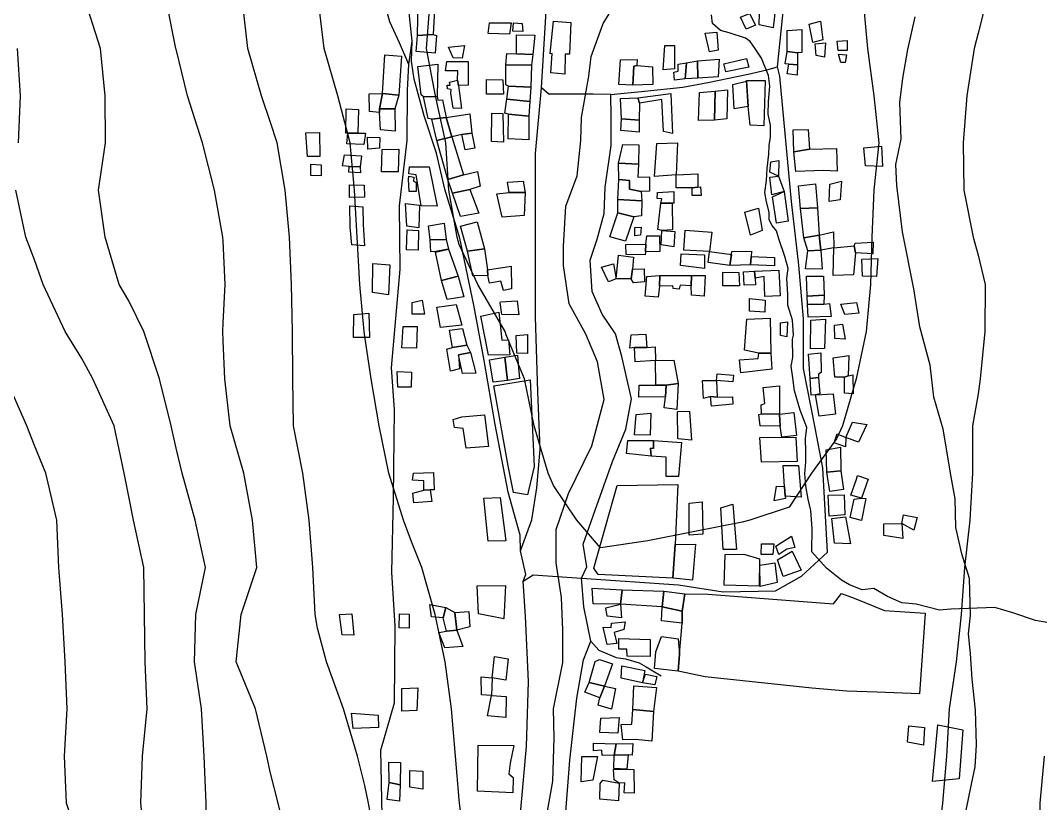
# Model space of a CAD drawing. Header units: metres. Extents: x 424700 to 426700, y 8434700 to 8436900.
# Drawn here: x 425234 to 425666.5, y 8435259.9 to 8435591.9 of the extents above; entities that cross this region are included whole.
import ezdxf

# ---------------------------------------------------------------- set-up
doc = ezdxf.new("R2010")
doc.units = ezdxf.units.M
for name, color, linetype in [('CATASTRO_BASE', 9, 'Continuous'), ('CAUCE_BASE', 5, 'Continuous'), ('CURVAS_100M', 32, 'Continuous'), ('CURVAS_20M', 8, 'Continuous')]:
    doc.layers.add(name, color=color, linetype=linetype)

msp = doc.modelspace()

# ---------------------------------------------------------------- linework, layer by layer
at = {"layer": 'CATASTRO_BASE'}
for points in [[(425398.68, 8435573.24), (425394.66, 8435582.37), (425390.59, 8435591.34), (425385.76, 8435608.81), (425384, 8435626.67), (425381.17, 8435642.54), (425379.71, 8435660.17), (425377.26, 8435672.97), (425376.11, 8435691.06), (425374.04, 8435707.31), (425371.51, 8435726.24), (425371.05, 8435751.45), (425370.66, 8435788.63), (425369.9, 8435799.82), (425369.29, 8435811.32), (425372.2, 8435823.27), (425375.42, 8435834.46), (425378.02, 8435845.19), (425383.39, 8435864.51)], [(425446.04, 8435366.98), (425450.88, 8435380.12), (425452.95, 8435393.76), (425454.4, 8435410.01), (425453.33, 8435434.46), (425452.41, 8435466.19), (425452.41, 8435535.48), (425454.86, 8435563.38), (425457.62, 8435607.53), (425463.14, 8435672.68), (425464.67, 8435691.08), (425468.81, 8435724.49), (425471.26, 8435749.48), (425468.96, 8435774.93), (425444.32, 8435774.39), (425426.85, 8435773.78), (425420.1, 8435774.01), (425418.03, 8435776.54), (425417.41, 8435778.16)], [(425387.38, 8435254.72), (425386.74, 8435282.47), (425392.66, 8435302.63), (425392.84, 8435335.12), (425391.47, 8435357.95), (425392.12, 8435389.7), (425392.57, 8435427.02), (425391.4, 8435444.65), (425395.01, 8435486.43), (425394.75, 8435513.35), (425398.03, 8435541.03), (425398.15, 8435562.38), (425398.68, 8435573.24), (425400.14, 8435583.17), (425397.74, 8435606.1)], [(425402.64, 8435600.29), (425409.64, 8435600.21), (425409.6, 8435596.61), (425409.02, 8435585.97), (425402.4, 8435585.53), (425402.64, 8435600.29)], [(425547.24, 8435590.06), (425547.47, 8435600.1), (425554.44, 8435599.94), (425553.14, 8435588.83), (425547.24, 8435590.06)], [(425447.2, 8435354.17), (425451.46, 8435356.92), (425471.94, 8435355.45), (425513.08, 8435352.6), (425531.96, 8435349.69), (425554.19, 8435350.13), (425565.2, 8435356.28), (425576.19, 8435366.53), (425574.22, 8435402.17), (425570.99, 8435419.24), (425566.06, 8435444.29), (425566, 8435465.45), (425564.06, 8435488.09), (425560.99, 8435515.19), (425555.98, 8435568.27), (425554.94, 8435572.26), (425557.67, 8435598.35)], [(425442.11, 8435590.92), (425441.29, 8435586.04), (425432.25, 8435586.43), (425432.86, 8435590.89), (425442.11, 8435590.92)], [(425446.74, 8435590.58), (425447.03, 8435587.17), (425442.82, 8435587.3), (425443.02, 8435590.92), (425446.74, 8435590.58)], [(425458.65, 8435577.81), (425458.68, 8435579.31), (425460.05, 8435591.56), (425467.4, 8435590.99), (425466.74, 8435577.66), (425465.03, 8435577.55), (425464.84, 8435569.09), (425458.95, 8435569.66), (425459.42, 8435577.88), (425458.65, 8435577.81)], [(425543.17, 8435594.78), (425545.7, 8435589.95), (425541.72, 8435588.26), (425539.26, 8435593.32), (425543.17, 8435594.78)], [(425573.26, 8435591.53), (425574.27, 8435583.74), (425569.93, 8435582.61), (425568.43, 8435590.26), (425573.26, 8435591.53)], [(425634.94, 8435257.01), (425637.24, 8435268.04), (425638.78, 8435275.4), (425639.39, 8435284.75), (425638.93, 8435299.47), (425637.55, 8435312.65), (425636.78, 8435323.54), (425636.02, 8435331.81), (425636.78, 8435339.63), (425636.32, 8435355.27), (425633.1, 8435365.69), (425630.65, 8435376.88), (425630.34, 8435389.14), (425628.66, 8435398.34), (425625.29, 8435418.58), (425621.3, 8435432.22), (425619.77, 8435445.71), (425615.32, 8435461.96), (425612.72, 8435478.06), (425607.96, 8435502.28), (425605.51, 8435521.9), (425605.2, 8435530.79), (425607.35, 8435541.52), (425606.89, 8435557.15), (425608.12, 8435567.43), (425610.26, 8435579.54), (425613.33, 8435593.49)], [(425529.3, 8435586.91), (425529.76, 8435579.32), (425526.16, 8435578.64), (425524.32, 8435586.53), (425529.3, 8435586.91)], [(425565.26, 8435588), (425565.29, 8435578.32), (425563.42, 8435578.18), (425559.05, 8435578.72), (425559.1, 8435587.63), (425565.26, 8435588)], [(425445.45, 8435249.46), (425448.53, 8435284.09), (425449.38, 8435311.67), (425448.18, 8435339.32), (425447.2, 8435354.17), (425448.31, 8435356.96), (425446.04, 8435366.98), (425445.83, 8435373.66), (425440.74, 8435391.84), (425435.23, 8435420.6), (425430.67, 8435447.69), (425426.3, 8435471.26), (425420.24, 8435499.64), (425414.01, 8435520.42), (425410.42, 8435535.63), (425405.14, 8435551.4), (425400.99, 8435566.98), (425399.8, 8435574.7), (425400.14, 8435583.17)], [(425409.02, 8435585.97), (425410.39, 8435585.56), (425409.78, 8435578.04), (425401.72, 8435578.71), (425402.4, 8435585.53), (425409.02, 8435585.97)], [(425444.37, 8435585.81), (425452.15, 8435585.66), (425451.22, 8435577.4), (425444.36, 8435577.8), (425444.37, 8435585.81)], [(425575.32, 8435582.42), (425574.85, 8435576.36), (425571.34, 8435577.04), (425570.98, 8435581.99), (425575.32, 8435582.42)], [(425584.57, 8435583.35), (425584.58, 8435579.17), (425580.73, 8435579.23), (425580.29, 8435583.13), (425584.57, 8435583.35)], [(425422.24, 8435581.35), (425421.35, 8435575.91), (425417.49, 8435576.04), (425415.45, 8435580.63), (425422.24, 8435581.35)], [(425439.75, 8435573.12), (425440.22, 8435577.86), (425444.36, 8435577.8), (425451.22, 8435577.4), (425450.75, 8435572.95), (425439.75, 8435573.12)], [(425506.54, 8435570.97), (425507.15, 8435581.24), (425511.29, 8435581.24), (425511.29, 8435571.35), (425506.54, 8435570.97)], [(425563.42, 8435578.18), (425563.48, 8435573.1), (425559.73, 8435573.35), (425558.23, 8435573.48), (425559.05, 8435578.72), (425563.42, 8435578.18)], [(425388.5, 8435577.33), (425395.51, 8435576.7), (425394.44, 8435560.18), (425387.48, 8435560.95), (425388.5, 8435577.33)], [(425423.8, 8435574.53), (425423.83, 8435564.43), (425419.7, 8435564.35), (425419.27, 8435566.65), (425419.47, 8435570.48), (425414.29, 8435570.6), (425414.76, 8435574.43), (425423.8, 8435574.53)], [(425487.76, 8435564.69), (425488.38, 8435575.19), (425495.5, 8435575.34), (425495.35, 8435572.81), (425494.05, 8435572.5), (425493.66, 8435564.46), (425487.76, 8435564.69)], [(425516.35, 8435573.88), (425515.81, 8435567.14), (425511.37, 8435566.6), (425511.06, 8435569.97), (425512.9, 8435570.36), (425512.83, 8435573.42), (425516.35, 8435573.88)], [(425516.35, 8435573.88), (425521.03, 8435574.73), (425521.26, 8435567.44), (425515.81, 8435567.14), (425516.35, 8435573.88)], [(425521.03, 8435574.73), (425530.22, 8435575.42), (425529.84, 8435567.98), (425521.26, 8435567.44), (425521.03, 8435574.73)], [(425541.8, 8435575.72), (425542.79, 8435572.04), (425533.14, 8435570.05), (425532.22, 8435573.58), (425541.8, 8435575.72)], [(425584.23, 8435577.36), (425583.68, 8435574.09), (425581.86, 8435574.08), (425580.87, 8435577.63), (425584.23, 8435577.36)], [(425403.84, 8435560.37), (425402.48, 8435572.34), (425411.02, 8435573.34), (425410.71, 8435559.7), (425404.89, 8435559.54), (425403.84, 8435560.37)], [(425440.97, 8435564.01), (425439.77, 8435564.63), (425439.75, 8435573.12), (425450.75, 8435572.95), (425450.42, 8435563.55), (425440.97, 8435564.01)], [(425484.26, 8435560.51), (425498.59, 8435561.98), (425514.84, 8435563.67), (425525.49, 8435565.59), (425542.51, 8435569.11), (425550.4, 8435571.03), (425554.94, 8435572.26)], [(425493.66, 8435564.46), (425494.05, 8435572.5), (425495.35, 8435572.81), (425502.02, 8435572.2), (425502.17, 8435564.76), (425493.66, 8435564.46)], [(425563.38, 8435568.66), (425559.11, 8435569.24), (425559.73, 8435573.35), (425563.48, 8435573.1), (425563.38, 8435568.66)], [(425419.7, 8435564.35), (425420.99, 8435554.54), (425417.48, 8435554.74), (425416.49, 8435561.07), (425416.62, 8435562.67), (425415.01, 8435562.95), (425415, 8435564.41), (425416.27, 8435564.41), (425415.98, 8435565.8), (425419.27, 8435566.65), (425419.7, 8435564.35)], [(425431.66, 8435560.71), (425431.64, 8435566.9), (425438.58, 8435566.78), (425438.8, 8435560.59), (425431.66, 8435560.71)], [(425542.53, 8435555.42), (425536.65, 8435554.43), (425536.06, 8435564.73), (425541.89, 8435566.12), (425542.53, 8435555.42)], [(425542.53, 8435555.42), (425541.87, 8435566.42), (425549.72, 8435566.44), (425549.21, 8435547.23), (425543.33, 8435547.56), (425542.53, 8435555.42)], [(425541.89, 8435566.12), (425541.87, 8435566.42), (425542.57, 8435566.28), (425541.89, 8435566.12)], [(425381.99, 8435553.23), (425381.83, 8435560.84), (425387.48, 8435560.95), (425386.23, 8435554.44), (425386.24, 8435552.82), (425381.99, 8435553.23)], [(425386.23, 8435554.44), (425387.48, 8435560.95), (425394.44, 8435560.18), (425392.68, 8435554.46), (425386.23, 8435554.44)], [(425440.21, 8435558.57), (425440.97, 8435564.01), (425450.42, 8435563.55), (425449.95, 8435557.49), (425440.21, 8435558.57)], [(425471.94, 8435355.45), (425474.1, 8435360.31), (425472.61, 8435369.81), (425477.66, 8435384.22), (425485.02, 8435404.92), (425490.69, 8435418.56), (425493.15, 8435431.43), (425489.01, 8435449.37), (425486.25, 8435459.03), (425480.58, 8435467.31), (425476.44, 8435476.96), (425475.52, 8435490.3), (425478.58, 8435499.19), (425481.5, 8435510.07), (425481.96, 8435521.26), (425484.41, 8435538.89), (425484.41, 8435551), (425484.26, 8435560.51), (425476.9, 8435560.66), (425466.63, 8435560.66), (425458.04, 8435560.66), (425454.86, 8435563.38)], [(425505.95, 8435558.45), (425496.43, 8435556.82), (425495.72, 8435559.04), (425509.73, 8435560.96), (425510.48, 8435543.98), (425506.69, 8435544.87), (425505.95, 8435558.45)], [(425528.5, 8435561.92), (425528.26, 8435549.67), (425521.46, 8435549.44), (425521.85, 8435561.35), (425528.5, 8435561.92)], [(425528.5, 8435561.92), (425533.76, 8435562.43), (425533.51, 8435550.17), (425528.26, 8435549.67), (425528.5, 8435561.92)], [(425406.88, 8435550.29), (425404.89, 8435559.54), (425410.71, 8435559.7), (425410.99, 8435558.17), (425412.96, 8435558.24), (425414.45, 8435550.8), (425408.43, 8435550.08), (425406.88, 8435550.29)], [(425439.39, 8435552.58), (425440.21, 8435558.57), (425449.95, 8435557.49), (425449.62, 8435551.29), (425440.93, 8435552.1), (425439.39, 8435552.58)], [(425495.72, 8435559.04), (425496.43, 8435556.82), (425496.38, 8435549.65), (425488.81, 8435550.18), (425488.37, 8435558.88), (425495.72, 8435559.04)], [(425372.02, 8435544.1), (425372.13, 8435554.4), (425377.27, 8435554.19), (425377.06, 8435544.16), (425372.02, 8435544.1)], [(425386.24, 8435552.82), (425386.23, 8435554.44), (425392.68, 8435554.46), (425392.89, 8435545), (425386.63, 8435545.58), (425386.24, 8435552.82)], [(425416.85, 8435542.62), (425414.45, 8435550.8), (425424.6, 8435552.25), (425425.43, 8435544.18), (425421.09, 8435543.54), (425416.85, 8435542.62)], [(425438.86, 8435540.26), (425433.68, 8435540.59), (425433.92, 8435552.64), (425438.55, 8435552.44), (425438.86, 8435540.26)], [(425440.93, 8435552.1), (425449.62, 8435551.29), (425449.58, 8435541.34), (425440.75, 8435541.73), (425440.93, 8435552.1)], [(425414.45, 8435550.8), (425416.85, 8435542.62), (425410.55, 8435541.07), (425408.43, 8435550.08), (425414.45, 8435550.8)], [(425488.81, 8435550.18), (425496.38, 8435549.65), (425496.33, 8435544.49), (425488.55, 8435545.31), (425488.81, 8435550.18)], [(425360.76, 8435544.39), (425360.98, 8435534.23), (425355.75, 8435534.26), (425355.02, 8435544.28), (425360.76, 8435544.39)], [(425372.86, 8435544.05), (425377.06, 8435544.16), (425380.33, 8435544.08), (425379.55, 8435539.34), (425372.45, 8435539.55), (425372.86, 8435544.05)], [(425425.43, 8435544.18), (425426.64, 8435537.71), (425422.58, 8435537), (425421.09, 8435543.54), (425425.43, 8435544.18)], [(425567.98, 8435545.68), (425568.49, 8435537.33), (425561.84, 8435536.19), (425561.6, 8435545.52), (425567.98, 8435545.68)], [(425386.32, 8435542.33), (425386.28, 8435537.74), (425381.24, 8435537.26), (425381.09, 8435542.36), (425386.32, 8435542.33)], [(425410.55, 8435541.07), (425416.85, 8435542.62), (425421.82, 8435526.43), (425415.22, 8435524.52), (425410.55, 8435541.07)], [(425489.48, 8435539.25), (425496.13, 8435539.13), (425496.1, 8435530.99), (425487.63, 8435531.38), (425489.48, 8435539.25)], [(425502.85, 8435525.72), (425503.78, 8435539.78), (425512.61, 8435539.95), (425511.99, 8435526.47), (425502.85, 8435525.72)], [(425373.32, 8435529.99), (425370.61, 8435530.31), (425371.44, 8435534.95), (425378.59, 8435534.56), (425378.04, 8435529.87), (425373.32, 8435529.99)], [(425394.37, 8435537.39), (425394.16, 8435527.69), (425387.11, 8435527.76), (425387.41, 8435537.14), (425394.37, 8435537.39)], [(425568.49, 8435537.33), (425580.05, 8435537.64), (425580.29, 8435528.03), (425574.33, 8435528.22), (425562.78, 8435527.91), (425561.84, 8435536.19), (425568.49, 8435537.33)], [(425599.04, 8435538.6), (425599.55, 8435530.04), (425592.26, 8435530.3), (425591.54, 8435537.95), (425599.04, 8435538.6)], [(425361.5, 8435530.65), (425361.56, 8435525.97), (425357.17, 8435526.23), (425357.07, 8435530.97), (425361.5, 8435530.65)], [(425496.1, 8435530.99), (425495.84, 8435525.49), (425500.74, 8435525.57), (425500.76, 8435519.58), (425497.12, 8435519.36), (425492.21, 8435520.32), (425492.17, 8435524.01), (425487.65, 8435524.49), (425487.63, 8435531.38), (425496.1, 8435530.99)], [(425551.71, 8435527.53), (425552.18, 8435531.99), (425555.55, 8435532.55), (425555.35, 8435525.94), (425551.71, 8435527.53)], [(425378.04, 8435529.87), (425378.19, 8435527.32), (425373.19, 8435527.53), (425373.32, 8435529.99), (425378.04, 8435529.87)], [(425407.23, 8435529.77), (425410.74, 8435513.12), (425403.87, 8435513.33), (425401.82, 8435526.5), (425398.65, 8435526.87), (425398.96, 8435529.84), (425407.23, 8435529.77)], [(425417.2, 8435518.74), (425415.22, 8435524.52), (425421.82, 8435526.43), (425427.75, 8435527.83), (425428.89, 8435521.63), (425424.48, 8435520.16), (425417.2, 8435518.74)], [(425521.27, 8435526.81), (425521.14, 8435521.18), (425518.8, 8435520.92), (425511.97, 8435520.9), (425511.99, 8435526.47), (425521.27, 8435526.81)], [(425557.86, 8435519.4), (425552.58, 8435518), (425551.71, 8435525.51), (425555.35, 8435525.94), (425557.86, 8435519.4)], [(425379.74, 8435522.08), (425379.95, 8435516.97), (425373.5, 8435516.77), (425373.58, 8435522.2), (425379.74, 8435522.08)], [(425398.74, 8435525.84), (425400.75, 8435525.48), (425400.71, 8435523.81), (425401.83, 8435523.25), (425401.84, 8435519.36), (425398.81, 8435519.35), (425398.56, 8435524.59), (425398.74, 8435525.84)], [(425441.27, 8435518.9), (425440.55, 8435523.3), (425447.14, 8435523.74), (425448.06, 8435519), (425441.27, 8435518.9)], [(425487.65, 8435524.49), (425492.17, 8435524.01), (425492.21, 8435520.32), (425497.12, 8435519.36), (425497.48, 8435515.4), (425487.25, 8435515.92), (425487.65, 8435524.49)], [(425564.78, 8435512.11), (425563.91, 8435521.72), (425571.06, 8435522.58), (425572, 8435512.48), (425564.78, 8435512.11)], [(425582.05, 8435523.72), (425581.59, 8435515.78), (425576.89, 8435515.21), (425577.15, 8435522.45), (425582.05, 8435523.72)], [(425424.48, 8435520.16), (425428.36, 8435510.14), (425420.52, 8435508.8), (425417.2, 8435518.74), (425424.48, 8435520.16)], [(425441.27, 8435518.9), (425448.06, 8435519), (425447.6, 8435509.26), (425438.28, 8435508.53), (425435.94, 8435518.34), (425441.27, 8435518.9)], [(425505.96, 8435516.22), (425503.99, 8435516.39), (425504.13, 8435518.9), (425511.1, 8435519.41), (425511.04, 8435514.43), (425510.3, 8435514.39), (425505.47, 8435514.38), (425505.96, 8435516.22)], [(425521.14, 8435521.18), (425522.4, 8435521.39), (425522.59, 8435517.66), (425518.81, 8435517.65), (425518.8, 8435520.92), (425521.14, 8435521.18)], [(425557.86, 8435519.4), (425559.44, 8435506.74), (425554.54, 8435505.89), (425552.82, 8435517.16), (425557.86, 8435519.4)], [(425373.77, 8435504.33), (425373.65, 8435513.33), (425379.21, 8435512.93), (425379.28, 8435505.41), (425379.87, 8435496.36), (425374.54, 8435496.77), (425373.77, 8435504.33)], [(425397.28, 8435514.24), (425403.17, 8435513.6), (425402.96, 8435504), (425397.78, 8435504.63), (425397.28, 8435514.24)], [(425487.25, 8435515.92), (425497.48, 8435515.4), (425497.29, 8435509.06), (425494.07, 8435508.63), (425487.27, 8435510.35), (425487.25, 8435515.92)], [(425504.31, 8435503.3), (425505.47, 8435514.38), (425510.3, 8435514.39), (425510.41, 8435503.08), (425505.89, 8435502.89), (425504.31, 8435503.3)], [(425483.86, 8435500.18), (425487.27, 8435510.35), (425494.07, 8435508.63), (425490.6, 8435498.32), (425483.86, 8435500.18)], [(425546.95, 8435512.27), (425548.52, 8435502.81), (425543.48, 8435500.84), (425541.07, 8435510.58), (425546.95, 8435512.27)], [(425572, 8435512.48), (425572.64, 8435500.9), (425566.2, 8435499.7), (425564.78, 8435512.11), (425572, 8435512.48)], [(425413.65, 8435505.93), (425414.52, 8435498.97), (425407.79, 8435498.86), (425407.03, 8435504.89), (425413.65, 8435505.93)], [(425427.64, 8435506.48), (425430.69, 8435495.14), (425423.61, 8435494.08), (425420.57, 8435504.65), (425427.64, 8435506.48)], [(425497.25, 8435504.29), (425496.95, 8435500.91), (425494.56, 8435500.59), (425494.55, 8435504.14), (425497.25, 8435504.29)], [(425402.83, 8435502.84), (425402.67, 8435494.48), (425397.62, 8435494.65), (425397.97, 8435503.19), (425402.83, 8435502.84)], [(425499.52, 8435500.59), (425504.98, 8435500.54), (425505.07, 8435493.92), (425499.05, 8435493.84), (425499.11, 8435497.04), (425499.52, 8435500.59)], [(425511.39, 8435502.45), (425510.99, 8435495.91), (425505.66, 8435496.8), (425505.89, 8435502.89), (425511.39, 8435502.45)], [(425515.83, 8435502.94), (425527.19, 8435502.13), (425526.11, 8435494.01), (425515.3, 8435494.51), (425515.83, 8435502.94)], [(425566.2, 8435499.7), (425572.64, 8435500.9), (425573.29, 8435494.5), (425567.83, 8435494.2), (425566.2, 8435499.7)], [(425572.64, 8435500.9), (425578.66, 8435502.24), (425578.82, 8435495.56), (425573.29, 8435494.5), (425572.64, 8435500.9)], [(425414.52, 8435498.97), (425415.46, 8435494.98), (425409.95, 8435493.88), (425407.99, 8435493.75), (425407.79, 8435498.86), (425414.52, 8435498.97)], [(425499.11, 8435497.04), (425499.05, 8435493.84), (425498.84, 8435492.51), (425490.78, 8435492.63), (425490.63, 8435496.94), (425499.11, 8435497.04)], [(425587.44, 8435496.35), (425588.01, 8435493.43), (425587.19, 8435484.1), (425578.65, 8435483.72), (425578.82, 8435495.56), (425587.44, 8435496.35)], [(425587.85, 8435497.47), (425595.56, 8435497.91), (425595.43, 8435492.96), (425588.01, 8435493.43), (425587.44, 8435496.35), (425587.85, 8435497.47)], [(425409.72, 8435493.67), (425409.95, 8435493.88), (425409.98, 8435493.73), (425409.72, 8435493.67)], [(425412.51, 8435481.7), (425409.98, 8435493.73), (425415.46, 8435494.98), (425419.61, 8435483.48), (425412.51, 8435481.7)], [(425430.69, 8435495.14), (425432.02, 8435486.17), (425432.12, 8435483.8), (425425.82, 8435483.57), (425423.61, 8435494.08), (425430.69, 8435495.14)], [(425487.6, 8435492.33), (425493.9, 8435491.52), (425493.5, 8435486.43), (425492.95, 8435482.32), (425486.64, 8435482.37), (425487.6, 8435492.33)], [(425524.01, 8435486.74), (425513.85, 8435488.03), (425514.11, 8435492.91), (425524.06, 8435492.59), (425524.01, 8435486.74)], [(425525.63, 8435489.21), (425526.11, 8435494.01), (425535.45, 8435492.62), (425534.81, 8435488.05), (425525.63, 8435489.21)], [(425534.81, 8435488.05), (425535.64, 8435493.97), (425543.9, 8435494.13), (425543.77, 8435491.84), (425543.57, 8435488.22), (425534.81, 8435488.05)], [(425543.57, 8435488.22), (425543.77, 8435491.84), (425553.65, 8435491.38), (425553.73, 8435487.83), (425543.57, 8435488.22)], [(425567.83, 8435494.2), (425573.29, 8435494.5), (425573.94, 8435486.49), (425566.87, 8435486.61), (425567.83, 8435494.2)], [(425390.68, 8435488.32), (425390.06, 8435475.6), (425383.34, 8435476.51), (425383.35, 8435488.85), (425390.68, 8435488.32)], [(425432.02, 8435486.17), (425442.13, 8435487.66), (425442.16, 8435478.12), (425438.8, 8435477.41), (425437.66, 8435481.38), (425432.9, 8435480.53), (425432.12, 8435483.8), (425432.02, 8435486.17)], [(425485.5, 8435488.78), (425486.64, 8435482.37), (425483.29, 8435481.11), (425480.32, 8435487.37), (425485.5, 8435488.78)], [(425597.49, 8435490.95), (425597.02, 8435483.36), (425591.03, 8435483.45), (425590.76, 8435490.69), (425597.49, 8435490.95)], [(425412.51, 8435481.7), (425419.61, 8435483.48), (425422.06, 8435474.77), (425414.96, 8435473.54), (425412.51, 8435481.7)], [(425493.5, 8435486.43), (425498.4, 8435486.59), (425498.63, 8435481.02), (425493.94, 8435480.65), (425492.95, 8435482.32), (425493.5, 8435486.43)], [(425505.12, 8435483.82), (425504.89, 8435479.19), (425504.45, 8435474.52), (425498.91, 8435475), (425499.55, 8435483.35), (425505.12, 8435483.82)], [(425505.12, 8435483.82), (425518.47, 8435483.83), (425518.44, 8435479.4), (425513.71, 8435479.67), (425513.33, 8435477.96), (425510.81, 8435478.27), (425510.6, 8435479.38), (425504.89, 8435479.19), (425505.12, 8435483.82)], [(425518.47, 8435483.83), (425524.25, 8435483.74), (425523.89, 8435474.96), (425518.56, 8435475.4), (425518.44, 8435479.4), (425518.47, 8435483.83)], [(425538.66, 8435485.04), (425538.88, 8435479.33), (425531.81, 8435479.45), (425531.79, 8435485.23), (425538.66, 8435485.04)], [(425545.17, 8435485.55), (425545.46, 8435482.7), (425545.68, 8435479.84), (425540.91, 8435479.69), (425540.62, 8435485.33), (425545.17, 8435485.55)], [(425545.17, 8435485.55), (425555.54, 8435486.07), (425556.06, 8435475.14), (425549.55, 8435474.84), (425549.38, 8435483.4), (425545.46, 8435482.7), (425545.17, 8435485.55)], [(425567.23, 8435483.52), (425574.48, 8435483.5), (425574.77, 8435475.44), (425567.55, 8435475.03), (425567.23, 8435483.52)], [(425549.57, 8435468.23), (425543.05, 8435468.69), (425543.17, 8435474.06), (425549.76, 8435473.38), (425549.57, 8435468.23)], [(425567.55, 8435475.03), (425574.77, 8435475.44), (425574.64, 8435471.68), (425567.77, 8435471.41), (425567.55, 8435475.03)], [(425404.36, 8435473.37), (425405.36, 8435467.34), (425400.04, 8435467.32), (425400.16, 8435472.38), (425404.36, 8435473.37)], [(425418.8, 8435471.42), (425421.16, 8435462.7), (425412.1, 8435461.74), (425410.49, 8435470.37), (425418.8, 8435471.42)], [(425437.53, 8435472.56), (425444.67, 8435472.98), (425445.32, 8435467.06), (425438.08, 8435467.18), (425437.36, 8435472.31), (425437.53, 8435472.56)], [(425567.77, 8435471.41), (425574.64, 8435471.68), (425577.02, 8435471.93), (425577.73, 8435466.36), (425567.93, 8435466.05), (425567.77, 8435471.41)], [(425588.49, 8435472.34), (425589.41, 8435467.81), (425583.53, 8435467.17), (425581.77, 8435471.55), (425588.49, 8435472.34)], [(425381.73, 8435467.78), (425381.94, 8435457.52), (425375.22, 8435457.5), (425375.42, 8435467.3), (425381.73, 8435467.78)], [(425436.82, 8435468.29), (425438.06, 8435456.41), (425440.87, 8435456.51), (425441.45, 8435450.2), (425432.39, 8435449.99), (425429.16, 8435466.5), (425436.82, 8435468.29)], [(425551.81, 8435465.73), (425552.21, 8435450.9), (425547.02, 8435450.88), (425540.93, 8435452.05), (425541.94, 8435465.21), (425551.81, 8435465.73)], [(425402.15, 8435462.18), (425401.9, 8435452.89), (425395.78, 8435453.06), (425396.32, 8435462.11), (425402.15, 8435462.18)], [(425423.34, 8435454.26), (425417.17, 8435453.22), (425415.94, 8435460.64), (425421.45, 8435461.3), (425423.34, 8435454.26)], [(425559.18, 8435464.15), (425558.98, 8435457.81), (425556.25, 8435458.36), (425556.23, 8435463.65), (425559.18, 8435464.15)], [(425575.29, 8435465.24), (425574.97, 8435452.85), (425568.95, 8435452.62), (425569.12, 8435464.87), (425575.29, 8435465.24)], [(425582.58, 8435463.17), (425583.72, 8435456.84), (425579.3, 8435457.11), (425579.15, 8435462.74), (425582.58, 8435463.17)], [(425444.22, 8435458.33), (425448.94, 8435458.81), (425448.96, 8435450.73), (425444.43, 8435450.77), (425444.22, 8435458.33)], [(425492.32, 8435452.94), (425492.93, 8435458.65), (425499.2, 8435458.88), (425499.6, 8435453.21), (425494.38, 8435453.19), (425492.32, 8435452.94)], [(425423.34, 8435454.26), (425424.84, 8435451.1), (425419.7, 8435450.16), (425420.19, 8435444.22), (425416.36, 8435443.19), (425414.84, 8435452.47), (425417.17, 8435453.22), (425423.34, 8435454.26)], [(425494.65, 8435447.1), (425494.38, 8435453.19), (425499.6, 8435453.21), (425503.11, 8435453.5), (425503.3, 8435447.75), (425494.65, 8435447.1)], [(425424.84, 8435451.1), (425427.11, 8435442.39), (425421.41, 8435442.28), (425419.7, 8435450.16), (425424.84, 8435451.1)], [(425432.95, 8435448.04), (425439.39, 8435449.08), (425440.54, 8435439.25), (425434.38, 8435438.58), (425432.95, 8435448.04)], [(425444.72, 8435449.98), (425445.1, 8435446.17), (425445.54, 8435440.05), (425440.54, 8435439.25), (425439.39, 8435449.08), (425444.72, 8435449.98)], [(425546.82, 8435448.52), (425547.02, 8435450.88), (425552.21, 8435450.9), (425552.58, 8435444.01), (425539.48, 8435442.51), (425538.91, 8435448.01), (425546.82, 8435448.52)], [(425568.11, 8435450.39), (425573.37, 8435451.03), (425573.53, 8435442.61), (425572.34, 8435441.91), (425572.35, 8435440.5), (425568.77, 8435440.16), (425568.11, 8435450.39)], [(425585.28, 8435449.81), (425584.96, 8435441.18), (425583.35, 8435440.69), (425579.35, 8435440.68), (425578.63, 8435448.89), (425585.28, 8435449.81)], [(425511, 8435447.85), (425512.85, 8435438.02), (425507.74, 8435437.31), (425503.43, 8435437.41), (425503.3, 8435447.75), (425511, 8435447.85)], [(425399.83, 8435442.72), (425399.71, 8435436.36), (425394.01, 8435436.49), (425393.71, 8435443.03), (425399.83, 8435442.72)], [(425450.07, 8435439.55), (425451.77, 8435402.8), (425449, 8435390.72), (425443.11, 8435391.73), (425440.74, 8435403.14), (425434.76, 8435437), (425450.07, 8435439.55)], [(425529.36, 8435442.02), (425536.3, 8435441.56), (425535.99, 8435438.74), (425529.19, 8435439.24), (425529.36, 8435442.02)], [(425572.35, 8435440.5), (425572.89, 8435433.59), (425571.11, 8435433.13), (425569.22, 8435433.06), (425568.77, 8435440.16), (425572.35, 8435440.5)], [(425584.96, 8435441.18), (425586.92, 8435441.67), (425587.08, 8435433.6), (425583.44, 8435433.86), (425583.35, 8435440.69), (425584.96, 8435441.18)], [(425507.74, 8435437.31), (425507.54, 8435432.37), (425496.2, 8435432.19), (425496.39, 8435437.21), (425507.74, 8435437.31)], [(425512.85, 8435438.02), (425512.32, 8435427.02), (425507, 8435427.7), (425507.54, 8435432.37), (425507.74, 8435437.31), (425512.85, 8435438.02)], [(425529.19, 8435439.24), (425529.42, 8435432.21), (425526.62, 8435432.41), (425523.68, 8435431.64), (425523.17, 8435439.22), (425529.19, 8435439.24)], [(425548.25, 8435425.08), (425547.99, 8435428.9), (425549.64, 8435429.43), (425548.88, 8435436.29), (425555.81, 8435437.04), (425555.82, 8435424.92), (425548.25, 8435425.08)], [(425529.42, 8435432.21), (425535.87, 8435432.37), (425536.02, 8435429.23), (425526.98, 8435428.3), (425526.62, 8435432.41), (425529.42, 8435432.21)], [(425571.11, 8435433.13), (425578.6, 8435433.64), (425579.54, 8435425.01), (425572.6, 8435424.16), (425571.11, 8435433.13)], [(425430.71, 8435424.67), (425432.43, 8435411.3), (425423, 8435410.53), (425421.76, 8435418.88), (425418.02, 8435419.34), (425417.54, 8435422.77), (425421.18, 8435423.8), (425430.71, 8435424.67)], [(425501.33, 8435425.38), (425501.01, 8435416.05), (425494.35, 8435416.24), (425495.1, 8435424.88), (425501.33, 8435425.38)], [(425512.61, 8435426.04), (425517.72, 8435426.2), (425518.46, 8435413.95), (425512.78, 8435414.56), (425512.61, 8435426.04)], [(425555.82, 8435424.92), (425556.18, 8435419.95), (425547.67, 8435420.06), (425547.13, 8435424.83), (425548.25, 8435425.08), (425555.82, 8435424.92)], [(425556.76, 8435415.17), (425556.18, 8435419.95), (425555.82, 8435424.92), (425561.98, 8435425.7), (425563.06, 8435415.96), (425556.76, 8435415.17)], [(425592.86, 8435420.6), (425589.38, 8435413.14), (425583.91, 8435415.07), (425586.83, 8435421.62), (425592.86, 8435420.6)], [(425502.41, 8435413.83), (425502.35, 8435410.49), (425501.16, 8435410.56), (425501.38, 8435407.21), (425491.01, 8435408.23), (425491.56, 8435413.87), (425502.41, 8435413.83)], [(425501.16, 8435410.56), (425502.35, 8435410.49), (425502.41, 8435413.83), (425514.33, 8435412.96), (425513.04, 8435398.48), (425507.85, 8435398.6), (425507.76, 8435406.75), (425501.38, 8435407.21), (425501.16, 8435410.56)], [(425562.72, 8435415.19), (425563.31, 8435404.89), (425548.17, 8435404.57), (425547.44, 8435415.15), (425562.72, 8435415.19)], [(425583.91, 8435415.07), (425583.78, 8435411.17), (425579.08, 8435412.83), (425580.26, 8435416.59), (425583.91, 8435415.07)], [(425575.67, 8435409.9), (425581.7, 8435410.97), (425581.9, 8435401.01), (425575.91, 8435400.4), (425575.67, 8435409.9)], [(425563.92, 8435403.22), (425565.05, 8435389.75), (425558.29, 8435390.26), (425557.99, 8435394.33), (425557.44, 8435403.24), (425563.92, 8435403.22)], [(425575.91, 8435400.4), (425581.9, 8435401.01), (425582.91, 8435393.01), (425577.23, 8435392.23), (425575.91, 8435400.4)], [(425404.99, 8435396.77), (425400.29, 8435397.01), (425400.63, 8435399.96), (425409.16, 8435400.28), (425409.41, 8435392.95), (425407.74, 8435392.92), (425404.99, 8435392.81), (425404.99, 8435396.77)], [(425588.95, 8435398.94), (425593.44, 8435397.36), (425590.66, 8435389.34), (425586.03, 8435390.65), (425588.46, 8435397.48), (425588.95, 8435398.94)], [(425404.99, 8435392.81), (425407.74, 8435392.92), (425408.41, 8435388), (425400.75, 8435387.42), (425400.37, 8435391.51), (425404.99, 8435392.81)], [(425512.79, 8435395.18), (425511.54, 8435369.7), (425510.66, 8435355.49), (425478.99, 8435356.93), (425477.16, 8435359.71), (425487.01, 8435394.69), (425512.79, 8435395.18)], [(425557.99, 8435394.33), (425558.29, 8435390.26), (425558.43, 8435389.18), (425553.6, 8435388.29), (425554.49, 8435394.39), (425557.99, 8435394.33)], [(425437.35, 8435389.6), (425439.74, 8435371.32), (425432.36, 8435371.2), (425430.53, 8435389.39), (425437.35, 8435389.6)], [(425523.02, 8435387.78), (425523.27, 8435374.07), (425517.53, 8435373.64), (425517.49, 8435387.28), (425523.02, 8435387.78)], [(425583.19, 8435390.71), (425583.53, 8435382.25), (425576.91, 8435381.71), (425576.4, 8435390.66), (425583.19, 8435390.71)], [(425592.48, 8435389.21), (425590.62, 8435379.87), (425585.78, 8435381.18), (425587.51, 8435388.91), (425590.66, 8435389.34), (425592.48, 8435389.21)], [(425535.98, 8435386.85), (425537.58, 8435367.57), (425531.98, 8435367.55), (425530.94, 8435385.3), (425535.98, 8435386.85)], [(425583.78, 8435381.49), (425585.92, 8435369.94), (425579.19, 8435370.34), (425578.04, 8435380.78), (425583.78, 8435381.49)], [(425608.4, 8435382.26), (425614.15, 8435381.16), (425612.77, 8435375.83), (425607.64, 8435378.67), (425608.4, 8435382.26)], [(425607.64, 8435378.67), (425608.08, 8435372.27), (425600.09, 8435373.57), (425600.01, 8435378.51), (425607.64, 8435378.67)], [(425554.25, 8435368.98), (425556.7, 8435370.51), (425560.96, 8435373.31), (425562.31, 8435368.51), (425558.95, 8435367.67), (425555.52, 8435365.5), (425554.25, 8435368.98)], [(425511.54, 8435369.7), (425520.15, 8435369.86), (425518.93, 8435354.54), (425510.66, 8435355.49), (425511.54, 8435369.7)], [(425553.41, 8435369.98), (425553, 8435365.53), (425548.1, 8435365.41), (425548.26, 8435370.07), (425553.41, 8435369.98)], [(425561.23, 8435366.91), (425564.97, 8435358.81), (425557.41, 8435356.21), (425555.04, 8435363.27), (425561.23, 8435366.91)], [(425540.7, 8435365.65), (425547.37, 8435363.65), (425547.26, 8435352.09), (425532.41, 8435352.46), (425532.86, 8435365.41), (425540.7, 8435365.65)], [(425547.51, 8435360.91), (425553.82, 8435362.01), (425554.82, 8435353.63), (425547.61, 8435351.97), (425547.51, 8435360.91)], [(425464.97, 8435252.67), (425466.96, 8435278.27), (425469.87, 8435304.63), (425472.79, 8435320.88), (425475.85, 8435328.7), (425472.94, 8435343.26), (425471.94, 8435355.45)], [(425439.61, 8435352.38), (425438.9, 8435338.27), (425428.25, 8435340.28), (425427.65, 8435352.16), (425439.61, 8435352.38)], [(425489.19, 8435350.56), (425488.46, 8435344.43), (425476.79, 8435344.58), (425476.39, 8435351.26), (425489.19, 8435350.56)], [(425506.85, 8435349.96), (425506.12, 8435343.27), (425488.46, 8435344.43), (425489.19, 8435350.56), (425506.85, 8435349.96)], [(425515.63, 8435348.87), (425514.63, 8435341.44), (425506.12, 8435343.27), (425506.85, 8435349.96), (425515.63, 8435348.87)], [(425525.44, 8435348.71), (425578.79, 8435344.51), (425582.14, 8435348.88), (425587.47, 8435346.95), (425600.38, 8435341.69), (425617.57, 8435340.63), (425615.24, 8435306.37), (425597.21, 8435307.06), (425584.32, 8435307.58), (425569.56, 8435308.74), (425524.33, 8435313.62), (425512.93, 8435316), (425513.37, 8435323.24), (425514.55, 8435336.33), (425514.63, 8435341.44), (425515.63, 8435348.87), (425525.44, 8435348.71)], [(425488.85, 8435338.67), (425482.78, 8435339.4), (425482.21, 8435342.83), (425488.46, 8435344.43), (425488.85, 8435338.67)], [(425374.5, 8435340.28), (425375.32, 8435331.28), (425370.46, 8435331.36), (425369.27, 8435340.04), (425374.5, 8435340.28)], [(425398.87, 8435340.15), (425398.89, 8435334.21), (425394.59, 8435334.33), (425394.76, 8435340.32), (425398.87, 8435340.15)], [(425414.32, 8435343.02), (425413.21, 8435338.57), (425408.26, 8435339.02), (425407.59, 8435344.21), (425414.32, 8435343.02)], [(425414.32, 8435343.02), (425418.16, 8435340.9), (425419.02, 8435333.38), (425414.72, 8435333), (425413.21, 8435338.57), (425414.32, 8435343.02)], [(425424.13, 8435341.38), (425424.53, 8435334.79), (425419.02, 8435333.38), (425418.16, 8435340.9), (425424.13, 8435341.38)], [(425514.63, 8435341.44), (425514.55, 8435336.33), (425505.77, 8435337.42), (425506.12, 8435343.27), (425514.63, 8435341.44)], [(425484.48, 8435334.48), (425484.56, 8435336.43), (425490.35, 8435336.91), (425489.9, 8435333.66), (425485.7, 8435332.44), (425486.93, 8435327.81), (425482.72, 8435327.33), (425481.11, 8435334.66), (425484.48, 8435334.48)], [(425419.02, 8435333.38), (425421.56, 8435326.52), (425413.91, 8435325.85), (425411.46, 8435332.43), (425414.72, 8435333), (425419.02, 8435333.38)], [(425475.85, 8435328.7), (425479.29, 8435324.93), (425486.57, 8435321.79), (425490.48, 8435321.26), (425496.31, 8435319.49), (425499.3, 8435317.88), (425505.66, 8435314.05)], [(425501.03, 8435329.43), (425500.95, 8435322.28), (425491.24, 8435322.44), (425491.14, 8435325.31), (425487.77, 8435325.3), (425487.67, 8435329.85), (425501.03, 8435329.43)], [(425512.89, 8435329.74), (425513.37, 8435323.24), (425512.93, 8435316), (425502.84, 8435317.09), (425503.47, 8435324.24), (425505.79, 8435330.74), (425512.89, 8435329.74)], [(425440.78, 8435321.2), (425439.77, 8435312.19), (425434.07, 8435313.19), (425434.98, 8435322.29), (425440.78, 8435321.2)], [(425475.2, 8435311.16), (425477.65, 8435320.17), (425479.47, 8435320.96), (425484.99, 8435319.17), (425481.61, 8435309.6), (425475.2, 8435311.16)], [(425498.78, 8435316.28), (425497.76, 8435311.13), (425488.65, 8435313.1), (425488.92, 8435318.25), (425498.78, 8435316.28)], [(425499.01, 8435314.71), (425503.87, 8435313.7), (425503.04, 8435310.26), (425497.76, 8435311.13), (425499.01, 8435314.71)], [(425434.07, 8435313.19), (425433.72, 8435305.67), (425429.52, 8435305.94), (425429.4, 8435313.55), (425434.07, 8435313.19)], [(425473.25, 8435307.07), (425475.2, 8435311.16), (425481.61, 8435309.6), (425479.66, 8435304.72), (425473.25, 8435307.07)], [(425494.03, 8435309.82), (425503.75, 8435309.11), (425502.47, 8435298.89), (425493.69, 8435299.79), (425494.03, 8435309.82)], [(425402.52, 8435308.95), (425402.09, 8435299.29), (425395.73, 8435299.09), (425395.71, 8435308.65), (425402.52, 8435308.95)], [(425439.89, 8435305.23), (425439.82, 8435296.41), (425432.07, 8435297.13), (425433.72, 8435305.67), (425439.89, 8435305.23)], [(425479.02, 8435301.61), (425479.66, 8435304.72), (425481.61, 8435309.6), (425486.37, 8435308.68), (425484.63, 8435299.86), (425479.02, 8435301.61)], [(425385.74, 8435297.34), (425385.81, 8435292.1), (425375.02, 8435291.65), (425374.44, 8435298.23), (425385.74, 8435297.34)], [(425493.24, 8435293.48), (425493.69, 8435299.79), (425502.47, 8435298.89), (425501.76, 8435286.36), (425494.85, 8435287.08), (425489.43, 8435286.88), (425488.75, 8435293.47), (425493.24, 8435293.48)], [(425487.81, 8435296.34), (425487.27, 8435289.75), (425479.61, 8435290.01), (425480.15, 8435296.04), (425487.81, 8435296.34)], [(425617.34, 8435292.17), (425616.9, 8435284.65), (425610.07, 8435285.93), (425610.71, 8435292.9), (425617.34, 8435292.17)], [(425633.6, 8435291.11), (425632.07, 8435270.31), (425620.77, 8435269.26), (425622.94, 8435293.21), (425633.6, 8435291.11)], [(425427.86, 8435265.09), (425428.09, 8435284.68), (425443.22, 8435284.54), (425441.65, 8435277.01), (425441.01, 8435272.46), (425442.98, 8435270.98), (425442.72, 8435264.39), (425427.86, 8435265.09)], [(425486.56, 8435285.25), (425485.71, 8435280.35), (425480.6, 8435280.26), (425480.45, 8435282.54), (425477.04, 8435282.2), (425476.94, 8435285.5), (425486.56, 8435285.25)], [(425493.61, 8435285.41), (425493.39, 8435280.44), (425491.67, 8435280.48), (425485.71, 8435280.35), (425486.56, 8435285.25), (425493.61, 8435285.41)], [(425478.68, 8435279.86), (425476.66, 8435269.74), (425471.71, 8435269.07), (425471.96, 8435279.84), (425478.68, 8435279.86)], [(425485.71, 8435280.35), (425491.67, 8435280.48), (425491.15, 8435274.42), (425485.66, 8435274.68), (425485.71, 8435280.35)], [(425395.19, 8435277.22), (425395.03, 8435267.85), (425390.36, 8435268.76), (425390.15, 8435277.49), (425395.19, 8435277.22)], [(425404.64, 8435273.63), (425404.66, 8435266.02), (425399.05, 8435266.79), (425399.17, 8435273.94), (425404.64, 8435273.63)], [(425485.67, 8435270), (425485.42, 8435274.4), (425491.15, 8435274.42), (425494.11, 8435274.38), (425494.24, 8435264.31), (425489.94, 8435264.44), (425490.21, 8435268.62), (425487.87, 8435268.56), (425485.67, 8435270)], [(425394.73, 8435260.89), (425389.45, 8435261.57), (425390.36, 8435268.76), (425395.03, 8435267.85), (425394.73, 8435260.89)], [(425480.86, 8435269.84), (425487.87, 8435268.56), (425487.61, 8435261.04), (425479.67, 8435261.76), (425479.74, 8435268.45), (425480.86, 8435269.84)]]:
    msp.add_lwpolyline(points, dxfattribs=at)
at = {"layer": 'CAUCE_BASE'}
for points in [[(425456.91, 8435253.42), (425459.67, 8435269.37), (425460.28, 8435287.76), (425459.98, 8435300.02), (425463.96, 8435319.65), (425463.96, 8435333.44), (425463.35, 8435347.24), (425461.2, 8435361.95), (425461.2, 8435376.06), (425466.42, 8435391.39), (425476.23, 8435411.62), (425481.44, 8435431.24), (425478.68, 8435447.19), (425473.77, 8435458.84), (425466.72, 8435471.71), (425464.27, 8435487.96), (425464.27, 8435496.24), (425465.19, 8435513.1), (425470.09, 8435525.98), (425471.63, 8435541), (425471.93, 8435550.81), (425475, 8435568.29), (425475.92, 8435576.57), (425481.13, 8435590.67), (425485.73, 8435598.03)], [(425673.21, 8435335.89), (425664.32, 8435337.43), (425654.81, 8435340.8), (425647.15, 8435342.95), (425628.45, 8435342.33), (425623.7, 8435341.87), (425613.73, 8435344.48), (425607.75, 8435344.94), (425601.62, 8435347.7), (425595.8, 8435351.07), (425590.89, 8435350.46), (425585.52, 8435352.6), (425582.15, 8435354.6), (425575.71, 8435359.66), (425569.58, 8435366.55), (425569.66, 8435376.44), (425569.05, 8435384.11), (425567.97, 8435388.93), (425567.05, 8435394.61), (425566.52, 8435399.66), (425566.98, 8435404.72), (425567.05, 8435408.86), (425566.82, 8435414.61), (425567.36, 8435419.29), (425564.6, 8435426.72), (425562.22, 8435434.85), (425561.46, 8435440.36), (425560.84, 8435445.35), (425561.46, 8435448.95), (425561.38, 8435456.77), (425561.76, 8435458.45), (425561.38, 8435464.81), (425559.39, 8435471.18), (425559.39, 8435475.78), (425559.01, 8435482.6), (425559.47, 8435486.74), (425558.16, 8435491.79), (425555.56, 8435499.31), (425554.56, 8435502.68), (425552.72, 8435504.98), (425551.49, 8435507.43), (425551.49, 8435510.65), (425550.27, 8435514.94), (425549.65, 8435518.93), (425550.27, 8435524.06), (425550.65, 8435529.2), (425551.34, 8435535.18), (425551.49, 8435538.93), (425552.03, 8435542.38), (425551.95, 8435547.44), (425551.03, 8435552.19), (425551.19, 8435557.48), (425551.72, 8435564.07), (425551.19, 8435568.52), (425548.27, 8435575.95), (425545.13, 8435580.55), (425543.45, 8435583), (425541.38, 8435584.46), (425534.55, 8435586.68), (425530.8, 8435587.6), (425527.43, 8435590.59), (425527.04, 8435594.27)]]:
    msp.add_lwpolyline(points, dxfattribs=at)
at = {"layer": 'CURVAS_100M', "elevation": 3400}
msp.add_lwpolyline([(425348.02, 8435240), (425343.26, 8435260), (425340, 8435272.75), (425338.49, 8435280), (425333.68, 8435300), (425325.46, 8435320), (425327.65, 8435340), (425334.26, 8435360), (425332.41, 8435380), (425328.75, 8435400), (425322.94, 8435420), (425320.73, 8435440), (425320, 8435456.02), (425319.79, 8435460), (425320, 8435463.68), (425320.81, 8435480), (425320, 8435498.33), (425319.88, 8435500), (425316.25, 8435520), (425311.16, 8435540), (425304.82, 8435560), (425300, 8435579.79), (425299.95, 8435580), (425295.94, 8435600)], dxfattribs=at)
at = {"layer": 'CURVAS_20M'}
for points, elevation in [([(425312.75, 8435240), (425312.69, 8435260), (425311.93, 8435280), (425310.74, 8435300), (425307.74, 8435320), (425308.36, 8435340), (425312.41, 8435360), (425308.06, 8435380), (425302.64, 8435400), (425300, 8435410.5), (425297.93, 8435420), (425292.91, 8435440), (425286.27, 8435460), (425280, 8435473.07), (425275.89, 8435480), (425269.88, 8435500), (425267.16, 8435520), (425270.04, 8435540), (425269.96, 8435560), (425267.89, 8435580), (425261.66, 8435600)], 3420), ([(425385.32, 8435240), (425381.55, 8435260), (425380, 8435267.56), (425376.87, 8435280), (425371.05, 8435300), (425363.81, 8435320), (425360, 8435334.22), (425359.03, 8435340), (425358.01, 8435360), (425356.38, 8435380), (425353.79, 8435400), (425349.72, 8435420), (425349.53, 8435440), (425349.31, 8435460), (425348.93, 8435480), (425348.05, 8435500), (425346.3, 8435520), (425342.88, 8435540), (425340, 8435548.65), (425336.18, 8435560), (425330.37, 8435580), (425328.22, 8435600)], 3380), ([(425422.87, 8435240), (425420.16, 8435260), (425420, 8435261.65), (425418.53, 8435280), (425416.81, 8435300), (425414.02, 8435320), (425409.87, 8435340), (425404.25, 8435360), (425400, 8435370.55), (425396.36, 8435380), (425390.25, 8435400), (425386.17, 8435420), (425382.77, 8435440), (425380, 8435457.87), (425379.81, 8435460), (425377.92, 8435480), (425376.8, 8435500), (425375.58, 8435520), (425373.87, 8435540), (425368.59, 8435560), (425362.81, 8435580), (425360.43, 8435600)], 3360), ([(425591.32, 8435600), (425593.15, 8435580), (425595.82, 8435560), (425597.9, 8435540), (425595.89, 8435520), (425595.02, 8435500), (425594.43, 8435480), (425592.6, 8435460), (425588.33, 8435440), (425582.57, 8435420), (425580, 8435414.5), (425569.46, 8435400), (425560, 8435385.5), (425543.28, 8435380), (425540, 8435379.24), (425520, 8435375.19), (425500, 8435371.34), (425480, 8435368.27), (425469.94, 8435380), (425460, 8435394.74), (425457.78, 8435400), (425451.81, 8435420), (425447.71, 8435440), (425440, 8435458.63), (425439.48, 8435460), (425427.97, 8435480), (425420, 8435496.92), (425419.15, 8435500), (425415.57, 8435520), (425414.39, 8435540), (425410, 8435560), (425406.22, 8435580), (425407.72, 8435600)], 3340), ([(425643.41, 8435600), (425640, 8435586.53), (425638.38, 8435580), (425635.25, 8435560), (425633.7, 8435540), (425633.92, 8435520), (425637.91, 8435500), (425640, 8435492.36), (425643.1, 8435480), (425642.84, 8435460), (425640.91, 8435440), (425640, 8435433.63), (425637.67, 8435420), (425637.63, 8435400), (425636.47, 8435380), (425634.23, 8435360), (425632.86, 8435340), (425630.68, 8435320), (425627.8, 8435300), (425626.59, 8435280), (425624.98, 8435260), (425622.47, 8435240)], 3360), ([(425233.16, 8435540), (425234.07, 8435560), (425232.73, 8435580)], 3440), ([(425287.12, 8435240), (425284.99, 8435260), (425285.73, 8435280), (425287.71, 8435300), (425286.94, 8435320), (425286.64, 8435340), (425286.36, 8435360), (425282, 8435380), (425280, 8435390.08), (425278.03, 8435400), (425273.76, 8435420), (425264.76, 8435440), (425260, 8435448.59), (425252.99, 8435460), (425243.6, 8435480), (425240, 8435490.37), (425236.36, 8435500), (425232.02, 8435520)], 3440), ([(425260, 8435240.79), (425253.48, 8435260), (425252.73, 8435280), (425253.76, 8435300), (425252.96, 8435320), (425251.88, 8435340), (425250.29, 8435360), (425249.49, 8435380), (425244.8, 8435400), (425240, 8435411.7), (425236.78, 8435420), (425227.95, 8435440)], 3460), ([(425668, 8435280), (425666.19, 8435260), (425666.25, 8435240)], 3380)]:
    msp.add_lwpolyline(points, dxfattribs=dict(at, elevation=elevation))

doc.saveas('drawing.dxf')
